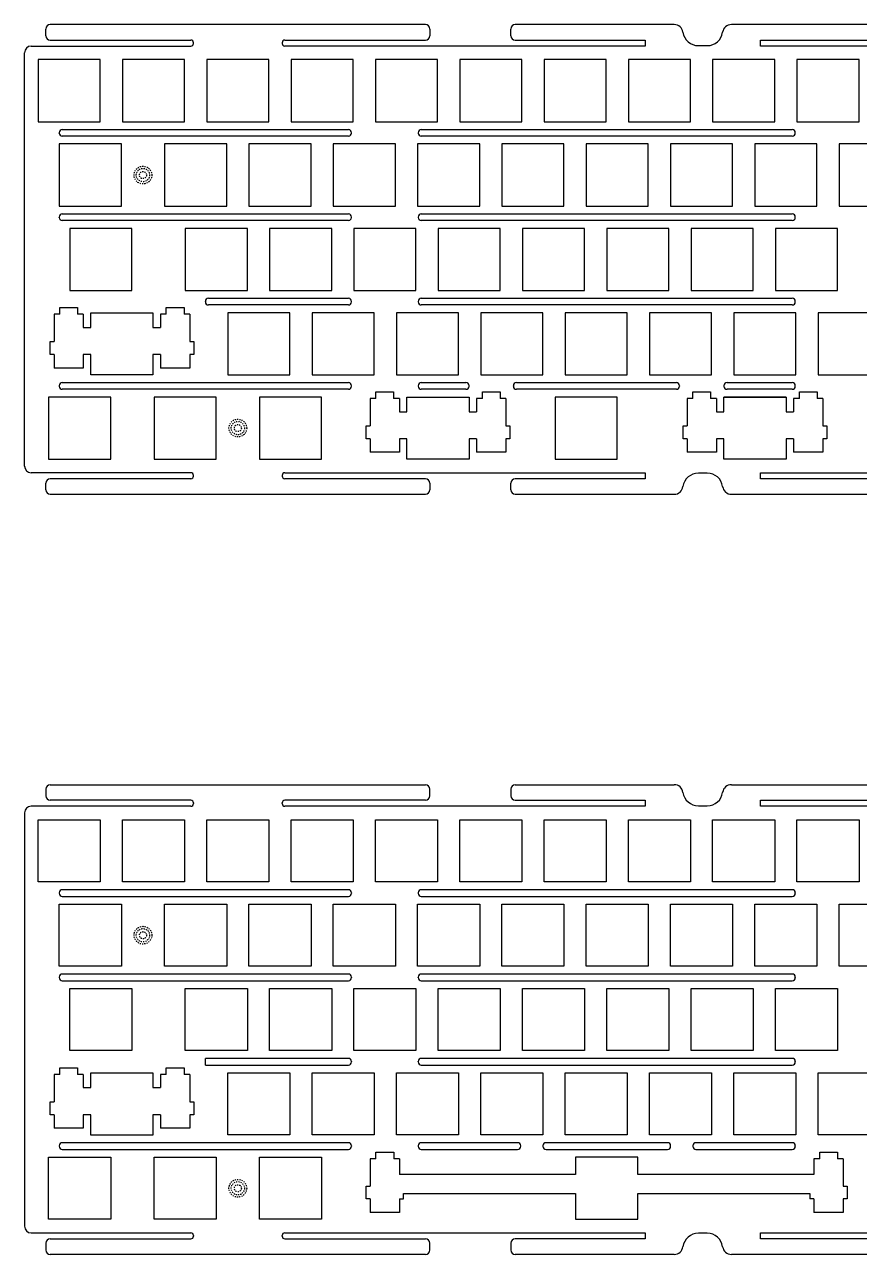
# Model space of a CAD drawing. Header units: inches. Extents: x -145 to 702, y 9 to 289.
# Drawn here: x -145 to 43.2, y 12.1 to 289.1 of the extents above; entities that cross this region are included whole.
import ezdxf

# ---------------------------------------------------------------- set-up
doc = ezdxf.new("R2010")
doc.units = ezdxf.units.IN
doc.header["$LTSCALE"] = 2.574606
doc.header["$MEASUREMENT"] = 0
doc.linetypes.add('HIDDEN', pattern=[0.2, 0.1, -0.1])
doc.layers.get('0').update_dxf_attribs({"linetype": 'CONTINUOUS'})
doc.layers.add('DEFAULT_2', color=8, linetype='HIDDEN')

msp = doc.modelspace()

# ---------------------------------------------------------------- linework, layer by layer
at = {"color": 7, "linetype": 'Continuous'}
for p, q in [((-140.18, 286.65), (-140.18, 288.15)), ((-54.63, 289.15), (-139.18, 289.15)), ((-53.63, 288.15), (-53.63, 286.65)), ((-35.4, 286.65), (-35.4, 288.15)), ((1.43, 289.15), (-34.4, 289.15)), ((50.15, 289.15), (14.33, 289.15)), ((-139.18, 285.65), (-107.5, 285.65)), ((-86.3, 285.65), (-54.63, 285.65)), ((-34.4, 285.65), (-5.13, 285.65)), ((-5.13, 285.65), (-5.13, 284.3)), ((20.87, 284.3), (20.87, 285.65)), ((20.87, 285.65), (50.15, 285.65)), ((-144.95, 189.7), (-144.95, 282.8)), ((-143.45, 284.3), (-107.5, 284.3)), ((-106.9, 284.9), (-106.9, 285.05)), ((-86.9, 285.05), (-86.9, 284.9)), ((-5.13, 284.3), (-86.3, 284.3)), ((6.88, 284.4), (8.88, 284.4)), ((102.05, 284.3), (20.87, 284.3)), ((-141.9, 281.25), (-141.9, 267.25)), ((-127.9, 281.25), (-141.9, 281.25)), ((-127.9, 267.25), (-127.9, 281.25)), ((-122.9, 281.25), (-122.9, 267.25)), ((-108.9, 281.25), (-122.9, 281.25)), ((-108.9, 267.25), (-108.9, 281.25)), ((-103.9, 281.25), (-103.9, 267.25)), ((-89.9, 281.25), (-103.9, 281.25)), ((-89.9, 267.25), (-89.9, 281.25)), ((-84.9, 281.25), (-84.9, 267.25)), ((-70.9, 281.25), (-84.9, 281.25)), ((-70.9, 267.25), (-70.9, 281.25)), ((-65.9, 281.25), (-65.9, 267.25)), ((-51.9, 281.25), (-65.9, 281.25)), ((-51.9, 267.25), (-51.9, 281.25)), ((-46.9, 281.25), (-46.9, 267.25)), ((-32.9, 281.25), (-46.9, 281.25)), ((-32.9, 267.25), (-32.9, 281.25)), ((-27.9, 281.25), (-27.9, 267.25)), ((-13.9, 281.25), (-27.9, 281.25)), ((-13.9, 267.25), (-13.9, 281.25)), ((-8.9, 281.25), (-8.9, 267.25)), ((5.1, 281.25), (-8.9, 281.25)), ((5.1, 267.25), (5.1, 281.25)), ((10.1, 281.25), (10.1, 267.25)), ((24.1, 281.25), (10.1, 281.25)), ((24.1, 267.25), (24.1, 281.25)), ((29.1, 281.25), (29.1, 267.25)), ((43.1, 281.25), (29.1, 281.25)), ((43.1, 267.25), (43.1, 281.25)), ((-141.9, 267.25), (-127.9, 267.25)), ((-122.9, 267.25), (-108.9, 267.25)), ((-103.9, 267.25), (-89.9, 267.25)), ((-84.9, 267.25), (-70.9, 267.25)), ((-65.9, 267.25), (-51.9, 267.25)), ((-46.9, 267.25), (-32.9, 267.25)), ((-27.9, 267.25), (-13.9, 267.25)), ((-8.9, 267.25), (5.1, 267.25)), ((10.1, 267.25), (24.1, 267.25)), ((29.1, 267.25), (43.1, 267.25)), ((-137.15, 264.7), (-137.15, 264.8)), ((-136.45, 265.5), (-71.97, 265.5)), ((-71.97, 264), (-136.45, 264)), ((-71.27, 264.7), (-71.27, 264.8)), ((-56.27, 264.8), (-56.27, 264.7)), ((-55.57, 265.5), (28.03, 265.5)), ((28.03, 264), (-55.57, 264)), ((28.73, 264.7), (28.73, 264.8)), ((-137.15, 262.25), (-137.15, 248.25)), ((-123.15, 262.25), (-137.15, 262.25)), ((-123.15, 248.25), (-123.15, 262.25)), ((-113.4, 262.25), (-113.4, 248.25)), ((-99.4, 262.25), (-113.4, 262.25)), ((-99.4, 248.25), (-99.4, 262.25)), ((-94.4, 262.25), (-94.4, 248.25)), ((-80.4, 262.25), (-94.4, 262.25)), ((-80.4, 248.25), (-80.4, 262.25)), ((-75.4, 262.25), (-75.4, 248.25)), ((-61.4, 262.25), (-75.4, 262.25)), ((-61.4, 248.25), (-61.4, 262.25)), ((-56.4, 262.25), (-56.4, 248.25)), ((-42.4, 262.25), (-56.4, 262.25)), ((-42.4, 248.25), (-42.4, 262.25)), ((-37.4, 262.25), (-37.4, 248.25)), ((-23.4, 262.25), (-37.4, 262.25)), ((-23.4, 248.25), (-23.4, 262.25)), ((-18.4, 262.25), (-18.4, 248.25)), ((-4.4, 262.25), (-18.4, 262.25)), ((-4.4, 248.25), (-4.4, 262.25)), ((0.6, 262.25), (0.6, 248.25)), ((14.6, 262.25), (0.6, 262.25)), ((14.6, 248.25), (14.6, 262.25)), ((19.6, 262.25), (19.6, 248.25)), ((33.6, 262.25), (19.6, 262.25)), ((33.6, 248.25), (33.6, 262.25)), ((38.6, 262.25), (38.6, 248.25)), ((52.6, 262.25), (38.6, 262.25)), ((-137.15, 248.25), (-123.15, 248.25)), ((-113.4, 248.25), (-99.4, 248.25)), ((-94.4, 248.25), (-80.4, 248.25)), ((-75.4, 248.25), (-61.4, 248.25)), ((-56.4, 248.25), (-42.4, 248.25)), ((-37.4, 248.25), (-23.4, 248.25)), ((-18.4, 248.25), (-4.4, 248.25)), ((0.6, 248.25), (14.6, 248.25)), ((19.6, 248.25), (33.6, 248.25)), ((38.6, 248.25), (52.6, 248.25)), ((-137.15, 245.7), (-137.15, 245.8)), ((-136.45, 246.5), (-71.97, 246.5)), ((-71.97, 245), (-136.45, 245)), ((-71.27, 245.7), (-71.27, 245.8)), ((-56.27, 245.8), (-56.27, 245.7)), ((-55.57, 246.5), (28.03, 246.5)), ((28.03, 245), (-55.57, 245)), ((28.73, 245.7), (28.73, 245.8)), ((-134.78, 243.25), (-134.78, 229.25)), ((-120.78, 243.25), (-134.78, 243.25)), ((-120.78, 229.25), (-120.78, 243.25)), ((-108.75, 243.25), (-108.75, 229.25)), ((-94.75, 243.25), (-108.75, 243.25)), ((-94.75, 229.25), (-94.75, 243.25)), ((-89.75, 243.25), (-89.75, 229.25)), ((-75.75, 243.25), (-89.75, 243.25)), ((-75.75, 229.25), (-75.75, 243.25)), ((-70.75, 243.25), (-70.75, 229.25)), ((-56.75, 243.25), (-70.75, 243.25)), ((-56.75, 229.25), (-56.75, 243.25)), ((-51.75, 243.25), (-51.75, 229.25)), ((-37.75, 243.25), (-51.75, 243.25)), ((-37.75, 229.25), (-37.75, 243.25)), ((-32.75, 243.25), (-32.75, 229.25)), ((-18.75, 243.25), (-32.75, 243.25)), ((-18.75, 229.25), (-18.75, 243.25)), ((-13.75, 243.25), (-13.75, 229.25)), ((0.25, 243.25), (-13.75, 243.25)), ((0.25, 229.25), (0.25, 243.25)), ((5.25, 243.25), (5.25, 229.25)), ((19.25, 243.25), (5.25, 243.25)), ((19.25, 229.25), (19.25, 243.25)), ((38.25, 243.25), (24.25, 243.25)), ((24.25, 243.25), (24.25, 229.25)), ((38.25, 229.25), (38.25, 243.25)), ((-134.78, 229.25), (-120.78, 229.25)), ((-108.75, 229.25), (-94.75, 229.25)), ((-103.51, 227.5), (-71.97, 227.5)), ((-89.75, 229.25), (-75.75, 229.25)), ((-70.75, 229.25), (-56.75, 229.25)), ((-55.57, 227.5), (28.03, 227.5)), ((-51.75, 229.25), (-37.75, 229.25)), ((-32.75, 229.25), (-18.75, 229.25)), ((-13.75, 229.25), (0.25, 229.25)), ((5.25, 229.25), (19.25, 229.25)), ((24.25, 229.25), (38.25, 229.25)), ((-137.02, 225.39), (-133.02, 225.39)), ((-137.02, 223.89), (-137.02, 225.39)), ((-133.02, 225.39), (-133.02, 223.89)), ((-113.02, 225.39), (-109.02, 225.39)), ((-113.02, 223.89), (-113.02, 225.39)), ((-109.02, 225.39), (-109.02, 223.89)), ((-104.21, 226.7), (-104.21, 226.8)), ((-71.97, 226), (-103.51, 226)), ((-71.27, 226.7), (-71.27, 226.8)), ((-56.27, 226.8), (-56.27, 226.7)), ((28.03, 226), (-55.57, 226)), ((28.73, 226.7), (28.73, 226.8)), ((-137.02, 223.89), (-138.32, 223.89)), ((-138.32, 223.89), (-138.32, 217.73)), ((-131.72, 223.89), (-133.02, 223.89)), ((-131.72, 223.89), (-131.72, 220.93)), ((-130.02, 224.23), (-116.02, 224.23)), ((-130.02, 220.93), (-130.02, 224.23)), ((-116.02, 224.23), (-116.02, 220.93)), ((-113.02, 223.89), (-114.32, 223.89)), ((-114.32, 223.89), (-114.32, 220.93)), ((-107.72, 223.89), (-109.02, 223.89)), ((-107.72, 223.89), (-107.72, 217.73)), ((-99.15, 224.25), (-99.15, 210.25)), ((-85.15, 224.25), (-99.15, 224.25)), ((-85.15, 210.25), (-85.15, 224.25)), ((-80.15, 224.25), (-80.15, 210.25)), ((-66.15, 224.25), (-80.15, 224.25)), ((-66.15, 210.25), (-66.15, 224.25)), ((-61.15, 224.25), (-61.15, 210.25)), ((-47.15, 224.25), (-61.15, 224.25)), ((-47.15, 210.25), (-47.15, 224.25)), ((-42.15, 224.25), (-42.15, 210.25)), ((-28.15, 224.25), (-42.15, 224.25)), ((-28.15, 210.25), (-28.15, 224.25)), ((-23.15, 224.25), (-23.15, 210.25)), ((-9.15, 224.25), (-23.15, 224.25)), ((-9.15, 210.25), (-9.15, 224.25)), ((-4.15, 224.25), (-4.15, 210.25)), ((9.85, 224.25), (-4.15, 224.25)), ((9.85, 210.25), (9.85, 224.25)), ((28.85, 224.25), (14.85, 224.25)), ((14.85, 224.25), (14.85, 210.25)), ((28.85, 210.25), (28.85, 224.25)), ((47.85, 224.25), (33.85, 224.25)), ((33.85, 224.25), (33.85, 210.25)), ((-131.72, 220.93), (-130.02, 220.93)), ((-116.02, 220.93), (-114.32, 220.93)), ((-139.22, 217.73), (-138.32, 217.73)), ((-139.22, 214.81), (-139.22, 217.73)), ((-107.72, 217.73), (-106.82, 217.73)), ((-106.82, 217.73), (-106.82, 214.81)), ((-138.32, 214.81), (-139.22, 214.81)), ((-138.32, 214.81), (-138.32, 211.79)), ((-131.72, 214.81), (-131.72, 211.79)), ((-130.02, 214.81), (-131.72, 214.81)), ((-130.02, 210.23), (-130.02, 214.81)), ((-116.02, 214.81), (-116.02, 210.23)), ((-114.32, 214.81), (-116.02, 214.81)), ((-114.32, 214.81), (-114.32, 211.79)), ((-106.82, 214.81), (-107.72, 214.81)), ((-107.72, 214.81), (-107.72, 211.79)), ((-131.72, 211.79), (-138.32, 211.79)), ((-107.72, 211.79), (-114.32, 211.79)), ((-137.15, 207.7), (-137.15, 207.8)), ((-136.45, 208.5), (-71.97, 208.5)), ((-116.02, 210.23), (-130.02, 210.23)), ((-99.15, 210.25), (-85.15, 210.25)), ((-80.15, 210.25), (-66.15, 210.25)), ((-71.27, 207.7), (-71.27, 207.8)), ((-61.15, 210.25), (-47.15, 210.25)), ((-56.27, 207.8), (-56.27, 207.7)), ((-55.57, 208.5), (-45.5, 208.5)), ((-44.8, 207.8), (-44.8, 207.7)), ((-42.15, 210.25), (-28.15, 210.25)), ((-34.8, 207.7), (-34.8, 207.8)), ((-34.1, 208.5), (1.94, 208.5)), ((-23.15, 210.25), (-9.15, 210.25)), ((-4.15, 210.25), (9.85, 210.25)), ((2.64, 207.8), (2.64, 207.7)), ((12.64, 207.7), (12.64, 207.8)), ((13.34, 208.5), (28.03, 208.5)), ((14.85, 210.25), (28.85, 210.25)), ((28.73, 207.7), (28.73, 207.8)), ((33.85, 210.25), (47.85, 210.25)), ((-139.53, 205.25), (-139.53, 191.25)), ((-125.53, 205.25), (-139.53, 205.25)), ((-71.97, 207), (-136.45, 207)), ((-125.53, 191.25), (-125.53, 205.25)), ((-115.78, 205.25), (-115.78, 191.25)), ((-101.78, 205.25), (-115.78, 205.25)), ((-101.78, 191.25), (-101.78, 205.25)), ((-92.03, 205.25), (-92.03, 191.25)), ((-78.03, 205.25), (-92.03, 205.25)), ((-78.03, 191.25), (-78.03, 205.25)), ((-65.8, 206.41), (-61.8, 206.41)), ((-65.8, 204.91), (-65.8, 206.41)), ((-61.8, 206.41), (-61.8, 204.91)), ((-58.8, 205.25), (-44.8, 205.25)), ((-58.8, 201.95), (-58.8, 205.25)), ((-45.5, 207), (-55.57, 207)), ((-44.8, 205.25), (-44.8, 201.95)), ((-41.8, 206.41), (-37.8, 206.41)), ((-41.8, 204.91), (-41.8, 206.41)), ((-37.8, 206.41), (-37.8, 204.91)), ((1.94, 207), (-34.1, 207)), ((-25.39, 205.25), (-25.39, 191.25)), ((-11.39, 205.25), (-25.39, 205.25)), ((-11.39, 191.25), (-11.39, 205.25)), ((5.64, 206.41), (9.64, 206.41)), ((5.64, 204.91), (5.64, 206.41)), ((9.64, 206.41), (9.64, 204.91)), ((26.64, 205.25), (12.64, 205.25)), ((12.64, 205.25), (26.64, 205.25)), ((12.64, 201.95), (12.64, 205.25)), ((28.03, 207), (13.34, 207)), ((26.64, 205.25), (26.64, 201.95)), ((29.64, 206.41), (33.64, 206.41)), ((29.64, 204.91), (29.64, 206.41)), ((33.64, 206.41), (33.64, 204.91)), ((-65.8, 204.91), (-67.1, 204.91)), ((-67.1, 204.91), (-67.1, 198.75)), ((-60.5, 204.91), (-61.8, 204.91)), ((-60.5, 204.91), (-60.5, 201.95)), ((-41.8, 204.91), (-43.1, 204.91)), ((-43.1, 204.91), (-43.1, 201.95)), ((-36.5, 204.91), (-37.8, 204.91)), ((-36.5, 204.91), (-36.5, 198.75)), ((5.64, 204.91), (4.34, 204.91)), ((4.34, 204.91), (4.34, 198.75)), ((10.94, 204.91), (9.64, 204.91)), ((10.94, 204.91), (10.94, 201.95)), ((29.64, 204.91), (28.34, 204.91)), ((28.34, 204.91), (28.34, 201.95)), ((34.94, 204.91), (33.64, 204.91)), ((34.94, 204.91), (34.94, 198.75)), ((-60.5, 201.95), (-58.8, 201.95)), ((-44.8, 201.95), (-43.1, 201.95)), ((10.94, 201.95), (12.64, 201.95)), ((26.64, 201.95), (28.34, 201.95)), ((-68, 198.75), (-67.1, 198.75)), ((-68, 195.83), (-68, 198.75)), ((-36.5, 198.75), (-35.6, 198.75)), ((-35.6, 198.75), (-35.6, 195.83)), ((3.44, 198.75), (4.34, 198.75)), ((3.44, 195.83), (3.44, 198.75)), ((34.94, 198.75), (35.84, 198.75)), ((35.84, 198.75), (35.84, 195.83)), ((-67.1, 195.83), (-68, 195.83)), ((-67.1, 195.83), (-67.1, 192.81)), ((-60.5, 195.83), (-60.5, 192.81)), ((-58.8, 195.83), (-60.5, 195.83)), ((-58.8, 191.25), (-58.8, 195.83)), ((-44.8, 195.83), (-44.8, 191.25)), ((-43.1, 195.83), (-44.8, 195.83)), ((-43.1, 195.83), (-43.1, 192.81)), ((-35.6, 195.83), (-36.5, 195.83)), ((-36.5, 195.83), (-36.5, 192.81)), ((4.34, 195.83), (3.44, 195.83)), ((4.34, 195.83), (4.34, 192.81)), ((10.94, 195.83), (10.94, 192.81)), ((12.64, 195.83), (10.94, 195.83)), ((12.64, 191.25), (12.64, 195.83)), ((26.64, 195.83), (26.64, 191.25)), ((28.34, 195.83), (26.64, 195.83)), ((28.34, 195.83), (28.34, 192.81)), ((35.84, 195.83), (34.94, 195.83)), ((34.94, 195.83), (34.94, 192.81)), ((-139.53, 191.25), (-125.53, 191.25)), ((-115.78, 191.25), (-101.78, 191.25)), ((-92.03, 191.25), (-78.03, 191.25)), ((-60.5, 192.81), (-67.1, 192.81)), ((-44.8, 191.25), (-58.8, 191.25)), ((-36.5, 192.81), (-43.1, 192.81)), ((-25.39, 191.25), (-11.39, 191.25)), ((10.94, 192.81), (4.34, 192.81)), ((26.64, 191.25), (12.64, 191.25)), ((34.94, 192.81), (28.34, 192.81)), ((-107.5, 188.2), (-143.45, 188.2)), ((-140.18, 184.35), (-140.18, 185.85)), ((-107.5, 186.85), (-139.18, 186.85)), ((-106.9, 187.45), (-106.9, 187.6)), ((-86.9, 187.6), (-86.9, 187.45)), ((-86.3, 188.2), (-5.13, 188.2)), ((-54.63, 186.85), (-86.3, 186.85)), ((-53.63, 185.85), (-53.63, 184.35)), ((-35.4, 184.35), (-35.4, 185.85)), ((-5.13, 186.85), (-34.4, 186.85)), ((-5.13, 188.2), (-5.13, 186.85)), ((8.88, 188.1), (6.88, 188.1)), ((20.87, 188.2), (102.05, 188.2)), ((20.87, 186.85), (20.87, 188.2)), ((50.15, 186.85), (20.87, 186.85)), ((-139.18, 183.35), (-54.63, 183.35)), ((-34.4, 183.35), (1.43, 183.35)), ((14.33, 183.35), (50.15, 183.35)), ((-140.18, 116.92), (-140.18, 115.42)), ((-139.18, 117.92), (-54.63, 117.92)), ((-53.63, 115.42), (-53.63, 116.92)), ((-35.4, 116.92), (-35.4, 115.42)), ((-34.4, 117.92), (1.43, 117.92)), ((14.33, 117.92), (50.15, 117.92)), ((-107.5, 114.42), (-139.18, 114.42)), ((-106.9, 113.82), (-106.9, 113.67)), ((-86.9, 113.67), (-86.9, 113.82)), ((-54.63, 114.42), (-86.3, 114.42)), ((-34.4, 114.42), (-5.13, 114.42)), ((-5.13, 114.42), (-5.13, 113.07)), ((20.87, 113.07), (20.87, 114.42)), ((20.87, 114.42), (50.15, 114.42)), ((-144.95, 111.57), (-144.95, 18.47)), ((-107.5, 113.07), (-143.45, 113.07)), ((-5.13, 113.07), (-86.3, 113.07)), ((6.88, 113.17), (8.88, 113.17)), ((102.05, 113.07), (20.87, 113.07)), ((-141.9, 96.02), (-141.9, 110.02)), ((-141.9, 110.02), (-127.9, 110.02)), ((-127.9, 110.02), (-127.9, 96.02)), ((-122.9, 96.02), (-122.9, 110.02)), ((-122.9, 110.02), (-108.9, 110.02)), ((-108.9, 110.02), (-108.9, 96.02)), ((-103.9, 96.02), (-103.9, 110.02)), ((-103.9, 110.02), (-89.9, 110.02)), ((-89.9, 110.02), (-89.9, 96.02)), ((-84.9, 96.02), (-84.9, 110.02)), ((-84.9, 110.02), (-70.9, 110.02)), ((-70.9, 110.02), (-70.9, 96.02)), ((-65.9, 96.02), (-65.9, 110.02)), ((-65.9, 110.02), (-51.9, 110.02)), ((-51.9, 110.02), (-51.9, 96.02)), ((-46.9, 96.02), (-46.9, 110.02)), ((-46.9, 110.02), (-32.9, 110.02)), ((-32.9, 110.02), (-32.9, 96.02)), ((-27.9, 96.02), (-27.9, 110.02)), ((-27.9, 110.02), (-13.9, 110.02)), ((-13.9, 110.02), (-13.9, 96.02)), ((-8.9, 96.02), (-8.9, 110.02)), ((-8.9, 110.02), (5.1, 110.02)), ((5.1, 110.02), (5.1, 96.02)), ((10.1, 96.02), (10.1, 110.02)), ((10.1, 110.02), (24.1, 110.02)), ((24.1, 110.02), (24.1, 96.02)), ((29.1, 96.02), (29.1, 110.02)), ((29.1, 110.02), (43.1, 110.02)), ((43.1, 110.02), (43.1, 96.02)), ((-127.9, 96.02), (-141.9, 96.02)), ((-71.97, 94.27), (-136.45, 94.27)), ((-108.9, 96.02), (-122.9, 96.02)), ((-89.9, 96.02), (-103.9, 96.02)), ((-70.9, 96.02), (-84.9, 96.02)), ((-51.9, 96.02), (-65.9, 96.02)), ((28.03, 94.27), (-55.57, 94.27)), ((-32.9, 96.02), (-46.9, 96.02)), ((-13.9, 96.02), (-27.9, 96.02)), ((5.1, 96.02), (-8.9, 96.02)), ((24.1, 96.02), (10.1, 96.02)), ((43.1, 96.02), (29.1, 96.02)), ((-137.15, 93.57), (-137.15, 93.47)), ((-136.45, 92.77), (-71.97, 92.77)), ((-71.27, 93.57), (-71.27, 93.47)), ((-56.27, 93.47), (-56.27, 93.57)), ((-55.57, 92.77), (28.03, 92.77)), ((28.73, 93.57), (28.73, 93.47)), ((-137.15, 77.02), (-137.15, 91.02)), ((-137.15, 91.02), (-123.15, 91.02)), ((-123.15, 91.02), (-123.15, 77.02)), ((-113.4, 77.02), (-113.4, 91.02)), ((-113.4, 91.02), (-99.4, 91.02)), ((-99.4, 91.02), (-99.4, 77.02)), ((-94.4, 77.02), (-94.4, 91.02)), ((-94.4, 91.02), (-80.4, 91.02)), ((-80.4, 91.02), (-80.4, 77.02)), ((-75.4, 77.02), (-75.4, 91.02)), ((-75.4, 91.02), (-61.4, 91.02)), ((-61.4, 91.02), (-61.4, 77.02)), ((-56.4, 77.02), (-56.4, 91.02)), ((-56.4, 91.02), (-42.4, 91.02)), ((-42.4, 91.02), (-42.4, 77.02)), ((-37.4, 77.02), (-37.4, 91.02)), ((-37.4, 91.02), (-23.4, 91.02)), ((-23.4, 91.02), (-23.4, 77.02)), ((-18.4, 77.02), (-18.4, 91.02)), ((-18.4, 91.02), (-4.4, 91.02)), ((-4.4, 91.02), (-4.4, 77.02)), ((0.6, 77.02), (0.6, 91.02)), ((0.6, 91.02), (14.6, 91.02)), ((14.6, 91.02), (14.6, 77.02)), ((19.6, 77.02), (19.6, 91.02)), ((19.6, 91.02), (33.6, 91.02)), ((33.6, 91.02), (33.6, 77.02)), ((38.6, 77.02), (38.6, 91.02)), ((38.6, 91.02), (52.6, 91.02)), ((-123.15, 77.02), (-137.15, 77.02)), ((-71.97, 75.27), (-136.45, 75.27)), ((-99.4, 77.02), (-113.4, 77.02)), ((-80.4, 77.02), (-94.4, 77.02)), ((-61.4, 77.02), (-75.4, 77.02)), ((-42.4, 77.02), (-56.4, 77.02)), ((28.03, 75.27), (-55.57, 75.27)), ((-23.4, 77.02), (-37.4, 77.02)), ((-4.4, 77.02), (-18.4, 77.02)), ((14.6, 77.02), (0.6, 77.02)), ((33.6, 77.02), (19.6, 77.02)), ((52.6, 77.02), (38.6, 77.02)), ((-137.15, 74.57), (-137.15, 74.47)), ((-136.45, 73.77), (-71.97, 73.77)), ((-71.27, 74.57), (-71.27, 74.47)), ((-56.27, 74.47), (-56.27, 74.57)), ((-55.57, 73.77), (28.03, 73.77)), ((28.73, 74.57), (28.73, 74.47)), ((-134.78, 58.02), (-134.78, 72.02)), ((-134.78, 72.02), (-120.78, 72.02)), ((-120.78, 72.02), (-120.78, 58.02)), ((-108.75, 58.02), (-108.75, 72.02)), ((-108.75, 72.02), (-94.75, 72.02)), ((-94.75, 72.02), (-94.75, 58.02)), ((-89.75, 58.02), (-89.75, 72.02)), ((-89.75, 72.02), (-75.75, 72.02)), ((-75.75, 72.02), (-75.75, 58.02)), ((-70.75, 58.02), (-70.75, 72.02)), ((-70.75, 72.02), (-56.75, 72.02)), ((-56.75, 72.02), (-56.75, 58.02)), ((-51.75, 58.02), (-51.75, 72.02)), ((-51.75, 72.02), (-37.75, 72.02)), ((-37.75, 72.02), (-37.75, 58.02)), ((-32.75, 58.02), (-32.75, 72.02)), ((-32.75, 72.02), (-18.75, 72.02)), ((-18.75, 72.02), (-18.75, 58.02)), ((-13.75, 58.02), (-13.75, 72.02)), ((-13.75, 72.02), (0.25, 72.02)), ((0.25, 72.02), (0.25, 58.02)), ((5.25, 58.02), (5.25, 72.02)), ((5.25, 72.02), (19.25, 72.02)), ((19.25, 72.02), (19.25, 58.02)), ((24.25, 72.02), (38.25, 72.02)), ((24.25, 58.02), (24.25, 72.02)), ((38.25, 72.02), (38.25, 58.02)), ((-120.78, 58.02), (-134.78, 58.02)), ((-94.75, 58.02), (-108.75, 58.02)), ((-104.21, 54.77), (-104.21, 56.27)), ((-71.97, 56.27), (-104.21, 56.27)), ((-75.75, 58.02), (-89.75, 58.02)), ((-71.27, 55.57), (-71.27, 55.47)), ((-56.75, 58.02), (-70.75, 58.02)), ((-56.27, 55.47), (-56.27, 55.57)), ((28.03, 56.27), (-55.57, 56.27)), ((-37.75, 58.02), (-51.75, 58.02)), ((-18.75, 58.02), (-32.75, 58.02)), ((0.25, 58.02), (-13.75, 58.02)), ((19.25, 58.02), (5.25, 58.02)), ((38.25, 58.02), (24.25, 58.02)), ((28.73, 55.57), (28.73, 55.47)), ((-137.02, 52.66), (-138.32, 52.66)), ((-138.32, 52.66), (-138.32, 46.5)), ((-137.02, 54.16), (-133.02, 54.16)), ((-137.02, 52.66), (-137.02, 54.16)), ((-133.02, 54.16), (-133.02, 52.66)), ((-131.72, 52.66), (-133.02, 52.66)), ((-131.72, 52.66), (-131.72, 49.7)), ((-130.02, 53), (-116.02, 53)), ((-130.02, 49.7), (-130.02, 53)), ((-116.02, 53), (-116.02, 49.7)), ((-113.02, 52.66), (-114.32, 52.66)), ((-114.32, 52.66), (-114.32, 49.7)), ((-113.02, 54.16), (-109.02, 54.16)), ((-113.02, 52.66), (-113.02, 54.16)), ((-109.02, 54.16), (-109.02, 52.66)), ((-107.72, 52.66), (-109.02, 52.66)), ((-107.72, 52.66), (-107.72, 46.5)), ((-104.21, 54.77), (-71.97, 54.77)), ((-99.15, 39.02), (-99.15, 53.02)), ((-99.15, 53.02), (-85.15, 53.02)), ((-85.15, 53.02), (-85.15, 39.02)), ((-80.15, 39.02), (-80.15, 53.02)), ((-80.15, 53.02), (-66.15, 53.02)), ((-66.15, 53.02), (-66.15, 39.02)), ((-61.15, 39.02), (-61.15, 53.02)), ((-61.15, 53.02), (-47.15, 53.02)), ((-55.57, 54.77), (28.03, 54.77)), ((-47.15, 53.02), (-47.15, 39.02)), ((-42.15, 39.02), (-42.15, 53.02)), ((-42.15, 53.02), (-28.15, 53.02)), ((-28.15, 53.02), (-28.15, 39.02)), ((-23.15, 39.02), (-23.15, 53.02)), ((-23.15, 53.02), (-9.15, 53.02)), ((-9.15, 53.02), (-9.15, 39.02)), ((-4.15, 39.02), (-4.15, 53.02)), ((-4.15, 53.02), (9.85, 53.02)), ((9.85, 53.02), (9.85, 39.02)), ((14.85, 53.02), (28.85, 53.02)), ((14.85, 39.02), (14.85, 53.02)), ((28.85, 53.02), (28.85, 39.02)), ((33.85, 53.02), (47.85, 53.02)), ((33.85, 39.02), (33.85, 53.02)), ((-131.72, 49.7), (-130.02, 49.7)), ((-116.02, 49.7), (-114.32, 49.7)), ((-139.22, 46.5), (-138.32, 46.5)), ((-139.22, 43.58), (-139.22, 46.5)), ((-107.72, 46.5), (-106.82, 46.5)), ((-106.82, 46.5), (-106.82, 43.58)), ((-138.32, 43.58), (-139.22, 43.58)), ((-138.32, 43.58), (-138.32, 40.56)), ((-131.72, 43.58), (-131.72, 40.56)), ((-130.02, 43.58), (-131.72, 43.58)), ((-130.02, 39), (-130.02, 43.58)), ((-116.02, 43.58), (-116.02, 39)), ((-114.32, 43.58), (-116.02, 43.58)), ((-114.32, 43.58), (-114.32, 40.56)), ((-106.82, 43.58), (-107.72, 43.58)), ((-107.72, 43.58), (-107.72, 40.56)), ((-131.72, 40.56), (-138.32, 40.56)), ((-116.02, 39), (-130.02, 39)), ((-107.72, 40.56), (-114.32, 40.56)), ((-85.15, 39.02), (-99.15, 39.02)), ((-66.15, 39.02), (-80.15, 39.02)), ((-47.15, 39.02), (-61.15, 39.02)), ((-28.15, 39.02), (-42.15, 39.02)), ((-9.15, 39.02), (-23.15, 39.02)), ((9.85, 39.02), (-4.15, 39.02)), ((28.85, 39.02), (14.85, 39.02)), ((47.85, 39.02), (33.85, 39.02)), ((-137.15, 36.57), (-137.15, 36.47)), ((-71.97, 37.27), (-136.45, 37.27)), ((-71.27, 36.57), (-71.27, 36.47)), ((-56.27, 36.47), (-56.27, 36.57)), ((-33.85, 37.27), (-55.57, 37.27)), ((-33.15, 36.47), (-33.15, 36.57)), ((-28.15, 36.47), (-28.15, 36.57)), ((-0.08, 37.27), (-27.45, 37.27)), ((0.62, 36.47), (0.62, 36.57)), ((5.62, 36.47), (5.62, 36.57)), ((28.03, 37.27), (6.32, 37.27)), ((28.73, 36.57), (28.73, 36.47)), ((-139.53, 20.02), (-139.53, 34.02)), ((-139.53, 34.02), (-125.53, 34.02)), ((-136.45, 35.77), (-71.97, 35.77)), ((-125.53, 34.02), (-125.53, 20.02)), ((-115.78, 20.02), (-115.78, 34.02)), ((-115.78, 34.02), (-101.78, 34.02)), ((-101.78, 34.02), (-101.78, 20.02)), ((-92.03, 20.02), (-92.03, 34.02)), ((-92.03, 34.02), (-78.03, 34.02)), ((-78.03, 34.02), (-78.03, 20.02)), ((-65.77, 33.68), (-67.07, 33.68)), ((-67.07, 33.68), (-67.07, 27.52)), ((-65.77, 35.18), (-61.77, 35.18)), ((-65.77, 33.68), (-65.77, 35.18)), ((-61.77, 35.18), (-61.77, 33.68)), ((-60.47, 33.68), (-61.77, 33.68)), ((-60.47, 33.68), (-60.47, 30.1)), ((-55.57, 35.77), (-33.85, 35.77)), ((-27.45, 35.77), (-0.08, 35.77)), ((-6.77, 34.02), (-20.77, 34.02)), ((-20.77, 34.02), (-20.77, 30.1)), ((-6.77, 30.1), (-6.77, 34.02)), ((6.32, 35.77), (28.03, 35.77)), ((34.23, 33.68), (32.93, 33.68)), ((32.93, 33.68), (32.93, 30.1)), ((34.23, 35.18), (38.23, 35.18)), ((34.23, 33.68), (34.23, 35.18)), ((38.23, 35.18), (38.23, 33.68)), ((39.53, 33.68), (38.23, 33.68)), ((39.53, 33.68), (39.53, 27.52)), ((-20.77, 30.1), (-60.47, 30.1)), ((32.93, 30.1), (-6.77, 30.1)), ((-67.97, 27.52), (-67.07, 27.52)), ((-67.97, 24.6), (-67.97, 27.52)), ((-59.57, 25.8), (-20.77, 25.8)), ((-59.57, 24.6), (-59.57, 25.8)), ((-20.77, 25.8), (-20.77, 20.02)), ((-6.77, 25.8), (32.03, 25.8)), ((-6.77, 20.02), (-6.77, 25.8)), ((32.03, 25.8), (32.03, 24.6)), ((39.53, 27.52), (40.43, 27.52)), ((40.43, 27.52), (40.43, 24.6)), ((-67.07, 24.6), (-67.97, 24.6)), ((-67.07, 24.6), (-67.07, 21.58)), ((-60.47, 24.6), (-60.47, 21.58)), ((-60.47, 24.6), (-59.57, 24.6)), ((32.93, 24.6), (32.03, 24.6)), ((32.93, 24.6), (32.93, 21.58)), ((40.43, 24.6), (39.53, 24.6)), ((39.53, 24.6), (39.53, 21.58)), ((-125.53, 20.02), (-139.53, 20.02)), ((-101.78, 20.02), (-115.78, 20.02)), ((-78.03, 20.02), (-92.03, 20.02)), ((-60.47, 21.58), (-67.07, 21.58)), ((-20.77, 20.02), (-6.77, 20.02)), ((39.53, 21.58), (32.93, 21.58)), ((-143.45, 16.97), (-107.5, 16.97)), ((-86.3, 16.97), (-5.13, 16.97)), ((-5.13, 16.97), (-5.13, 15.62)), ((8.88, 16.87), (6.88, 16.87)), ((20.87, 16.97), (102.05, 16.97)), ((20.87, 15.62), (20.87, 16.97)), ((-140.18, 14.62), (-140.18, 13.12)), ((-139.18, 15.62), (-107.5, 15.62)), ((-106.9, 16.37), (-106.9, 16.22)), ((-86.9, 16.22), (-86.9, 16.37)), ((-86.3, 15.62), (-54.63, 15.62)), ((-53.63, 13.12), (-53.63, 14.62)), ((-35.4, 14.62), (-35.4, 13.12)), ((-5.13, 15.62), (-34.4, 15.62)), ((50.15, 15.62), (20.87, 15.62)), ((-54.63, 12.12), (-139.18, 12.12)), ((1.43, 12.12), (-34.4, 12.12)), ((50.15, 12.12), (14.33, 12.12))]:
    msp.add_line(p, q, dxfattribs=at)
for centre, radius, start, end in [((-139.18, 288.15), 1, 90, 180), ((-54.63, 288.15), 1, 360, 90), ((-34.4, 288.15), 1, 90, 180), ((1.43, 287.15), 2, 7.8375, 90), ((14.33, 287.15), 2, 90, 172.1625), ((-139.18, 286.65), 1, 180, 270), ((-107.5, 285.05), 0.6, 0, 90), ((-86.3, 285.05), 0.6, 90, 180), ((-54.63, 286.65), 1, 270, 0), ((-34.4, 286.65), 1, 180, 270), ((6.88, 287.9), 3.5, 187.8375, 270), ((8.88, 287.9), 3.5, 270, 352.1625), ((-143.45, 282.8), 1.5, 90, 180), ((-107.5, 284.9), 0.6, 270, 0), ((-86.3, 284.9), 0.6, 180, 270), ((-136.45, 264.8), 0.7, 90, 180), ((-136.45, 264.7), 0.7, 180, 270), ((-71.97, 264.8), 0.7, 0, 90), ((-71.97, 264.7), 0.7, 270, 0), ((-55.57, 264.8), 0.7, 90, 180), ((-55.57, 264.7), 0.7, 180, 270), ((28.03, 264.8), 0.7, 0, 90), ((28.03, 264.7), 0.7, 270, 0), ((-136.45, 245.8), 0.7, 90, 180), ((-136.45, 245.7), 0.7, 180, 270), ((-71.97, 245.8), 0.7, 0, 90), ((-71.97, 245.7), 0.7, 270, 0), ((-55.57, 245.8), 0.7, 90, 180), ((-55.57, 245.7), 0.7, 180, 270), ((28.03, 245.8), 0.7, 0, 90), ((28.03, 245.7), 0.7, 270, 0), ((-103.51, 226.8), 0.7, 90, 180), ((-71.97, 226.8), 0.7, 0, 90), ((-55.57, 226.8), 0.7, 90, 180), ((28.03, 226.8), 0.7, 0, 90), ((-103.51, 226.7), 0.7, 180, 270), ((-71.97, 226.7), 0.7, 270, 0), ((-55.57, 226.7), 0.7, 180, 270), ((28.03, 226.7), 0.7, 270, 0), ((-136.45, 207.8), 0.7, 90, 180), ((-71.97, 207.8), 0.7, 0, 90), ((-55.57, 207.8), 0.7, 90, 180), ((-45.5, 207.8), 0.7, 0, 90), ((-34.1, 207.8), 0.7, 90, 180), ((1.94, 207.8), 0.7, 0, 90), ((13.34, 207.8), 0.7, 90, 180), ((28.03, 207.8), 0.7, 0, 90), ((-136.45, 207.7), 0.7, 180, 270), ((-71.97, 207.7), 0.7, 270, 0), ((-55.57, 207.7), 0.7, 180, 270), ((-45.5, 207.7), 0.7, 270, 0), ((-34.1, 207.7), 0.7, 180, 270), ((1.94, 207.7), 0.7, 270, 0), ((13.34, 207.7), 0.7, 180, 270), ((28.03, 207.7), 0.7, 270, 0), ((-143.45, 189.7), 1.5, 180, 270), ((-139.18, 185.85), 1, 90, 180), ((-107.5, 187.6), 0.6, 0, 90), ((-107.5, 187.45), 0.6, 270, 0), ((-86.3, 187.6), 0.6, 90, 180), ((-86.3, 187.45), 0.6, 180, 270), ((-54.63, 185.85), 1, 360, 90), ((-34.4, 185.85), 1, 90, 180), ((6.88, 184.6), 3.5, 90, 172.1625), ((8.88, 184.6), 3.5, 7.8375, 90), ((-139.18, 184.35), 1, 180, 270), ((-54.63, 184.35), 1, 270, 0), ((-34.4, 184.35), 1, 180, 270), ((1.43, 185.35), 2, 270, 352.1625), ((14.33, 185.35), 2, 187.8375, 270), ((-139.18, 116.92), 1, 90, 180), ((-54.63, 116.92), 1, 360, 90), ((-34.4, 116.92), 1, 90, 180), ((1.43, 115.92), 2, 7.8375, 90), ((14.33, 115.92), 2, 90, 172.1625), ((-139.18, 115.42), 1, 180, 270), ((-107.5, 113.82), 0.6, 0, 90), ((-107.5, 113.67), 0.6, 270, 0), ((-86.3, 113.82), 0.6, 90, 180), ((-86.3, 113.67), 0.6, 180, 270), ((-54.63, 115.42), 1, 270, 0), ((-34.4, 115.42), 1, 180, 270), ((6.88, 116.67), 3.5, 187.8375, 270), ((8.88, 116.67), 3.5, 270, 352.1625), ((-143.45, 111.57), 1.5, 90, 180), ((-136.45, 93.57), 0.7, 90, 180), ((-71.97, 93.57), 0.7, 0, 90), ((-55.57, 93.57), 0.7, 90, 180), ((28.03, 93.57), 0.7, 0, 90), ((-136.45, 93.47), 0.7, 180, 270), ((-71.97, 93.47), 0.7, 270, 0), ((-55.57, 93.47), 0.7, 180, 270), ((28.03, 93.47), 0.7, 270, 0), ((-136.45, 74.57), 0.7, 90, 180), ((-71.97, 74.57), 0.7, 0, 90), ((-55.57, 74.57), 0.7, 90, 180), ((28.03, 74.57), 0.7, 0, 90), ((-136.45, 74.47), 0.7, 180, 270), ((-71.97, 74.47), 0.7, 270, 0), ((-55.57, 74.47), 0.7, 180, 270), ((28.03, 74.47), 0.7, 270, 0), ((-71.97, 55.57), 0.7, 0, 90), ((-71.97, 55.47), 0.7, 270, 0), ((-55.57, 55.57), 0.7, 90, 180), ((-55.57, 55.47), 0.7, 180, 270), ((28.03, 55.57), 0.7, 0, 90), ((28.03, 55.47), 0.7, 270, 0), ((-136.45, 36.57), 0.7, 90, 180), ((-136.45, 36.47), 0.7, 180, 270), ((-71.97, 36.57), 0.7, 0, 90), ((-71.97, 36.47), 0.7, 270, 0), ((-55.57, 36.57), 0.7, 90, 180), ((-55.57, 36.47), 0.7, 180, 270), ((-33.85, 36.57), 0.7, 0, 90), ((-33.85, 36.47), 0.7, 270, 0), ((-27.45, 36.57), 0.7, 90, 180), ((-27.45, 36.47), 0.7, 180, 270), ((-0.08, 36.57), 0.7, 0, 90), ((-0.08, 36.47), 0.7, 270, 0), ((6.32, 36.57), 0.7, 90, 180), ((6.32, 36.47), 0.7, 180, 270), ((28.03, 36.57), 0.7, 0, 90), ((28.03, 36.47), 0.7, 270, 0), ((-143.45, 18.47), 1.5, 180, 270), ((-107.5, 16.37), 0.6, 0, 90), ((-86.3, 16.37), 0.6, 90, 180), ((6.88, 13.37), 3.5, 90, 172.1625), ((8.88, 13.37), 3.5, 7.8375, 90), ((-139.18, 14.62), 1, 90, 180), ((-107.5, 16.22), 0.6, 270, 0), ((-86.3, 16.22), 0.6, 180, 270), ((-54.63, 14.62), 1, 360, 90), ((-34.4, 14.62), 1, 90, 180), ((-139.18, 13.12), 1, 180, 270), ((-54.63, 13.12), 1, 270, 0), ((-34.4, 13.12), 1, 180, 270), ((1.43, 14.12), 2, 270, 352.1625), ((14.33, 14.12), 2, 187.8375, 270)]:
    msp.add_arc(centre, radius, start, end, dxfattribs=at)
at = {"layer": 'DEFAULT_2', "color": 3, "linetype": 'HIDDEN'}
for centre, radius in [((-118.28, 255.25), 2), ((-118.28, 255.25), 1.5), ((-118.28, 255.25), 0.8), ((-96.9, 198.25), 2), ((-96.9, 198.25), 1.5), ((-96.9, 198.25), 0.8), ((-118.28, 84.02), 2), ((-118.28, 84.02), 1.5), ((-118.28, 84.02), 0.8), ((-96.9, 27.02), 2), ((-96.9, 27.02), 1.5), ((-96.9, 27.02), 0.8)]:
    msp.add_circle(centre, radius, dxfattribs=at)

doc.saveas('drawing.dxf')
